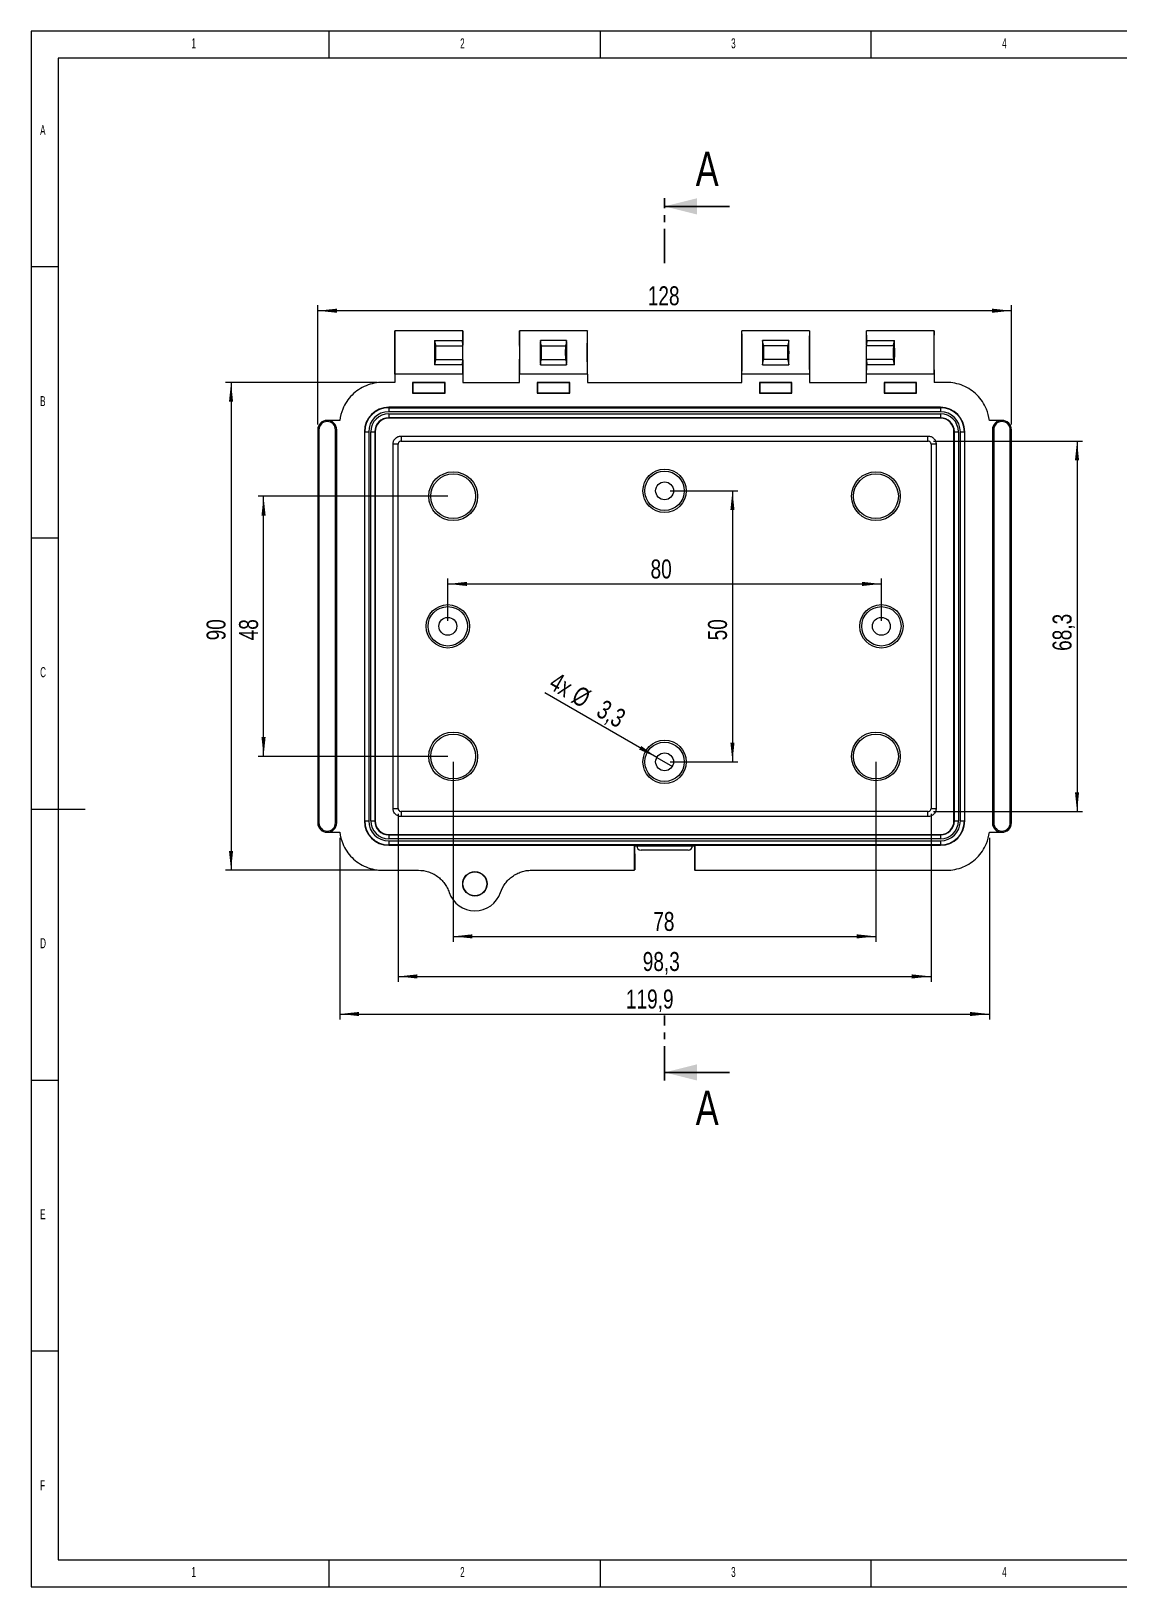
# Model space of a CAD drawing. Header units: millimetres. Extents: x 5 to 415, y 5 to 292.
# Drawn here: x 5 to 205.9, y 5 to 292 of the extents above; entities that cross this region are included whole.
import ezdxf

# ---------------------------------------------------------------- set-up
doc = ezdxf.new("R2010")
doc.units = ezdxf.units.MM
doc.linetypes.add('CENTER', pattern=[10.16, 6.35, -1.27, 1.27, -1.27])
doc.layers.add('LAYER_1', color=179, linetype='Continuous', lineweight=25)
doc.styles.add('SLDTEXTSTYLE1', font='TXT', dxfattribs={"width": 0.605})
doc.styles.add('SLDTEXTSTYLE3', font='TXT', dxfattribs={"width": 0.75})
doc.dimstyles.new('SLDDIMSTYLE0', dxfattribs={"dimtxt": 3.5, "dimasz": 3.556, "dimexe": 0, "dimexo": 0.0625, "dimgap": 0.875, "dimtad": 1, "dimdec": 1, "dimrnd": 1e-09, "dimzin": 12, "dimdsep": 46, "dimtxsty": 'SLDTEXTSTYLE3', "dimsah": 1, "dimcen": 0.09, "dimadec": 0, "dimazin": 3, "dimtfac": 1, "dimtdec": 1, "dimtofl": 0, "dimtmove": 0, "dimatfit": 3, "dimfxl": 1, "dimfrac": 2, "dimtolj": 1, "dimtzin": 12, "dimarcsym": 0})
doc.dimstyles.new('SLDDIMSTYLE1', dxfattribs={"dimtxt": 3.5, "dimasz": 3.556, "dimexe": 0, "dimexo": 0.0625, "dimgap": 0.875, "dimtad": 1, "dimrnd": 1e-09, "dimzin": 12, "dimdsep": 46, "dimtxsty": 'SLDTEXTSTYLE3', "dimsah": 1, "dimcen": 0.09, "dimadec": 0, "dimazin": 3, "dimtfac": 1, "dimtofl": 0, "dimtmove": 0, "dimatfit": 3, "dimfxl": 1, "dimfrac": 2, "dimtolj": 1, "dimtzin": 12, "dimarcsym": 0})
doc.dimstyles.new('SLDDIMSTYLE2', dxfattribs={"dimtxt": 3.5, "dimasz": 3.556, "dimexe": 0, "dimexo": 0.0625, "dimgap": 0.875, "dimtad": 1, "dimrnd": 1e-09, "dimzin": 12, "dimdsep": 46, "dimtxsty": 'SLDTEXTSTYLE3', "dimblk1": 'NONE', "dimsah": 1, "dimcen": 0, "dimadec": 0, "dimazin": 3, "dimtfac": 1, "dimtmove": 0, "dimatfit": 3, "dimldrblk": 'NONE', "dimfxl": 1, "dimfrac": 2, "dimtolj": 1, "dimtzin": 12, "dimarcsym": 0})

# ---------------------------------------------------------------- blocks, each defined once
blk = doc.blocks.new('_D')
at = {"layer": 'LAYER_1'}
for p, q in [((72.72, 147.59), (72.72, 116.61)), ((171.06, 147.59), (171.06, 116.61)), ((72.72, 117.61), (171.06, 117.61))]:
    blk.add_line(p, q, dxfattribs=at)
for points in [[(72.72, 117.61), (76.27, 117.23), (76.27, 117.99)], [(171.06, 117.61), (167.5, 117.99), (167.5, 117.23)]]:
    blk.add_solid(points, dxfattribs=at)
at = {"layer": 'LAYER_1', "insert": (117.86, 122.12), "char_height": 3.5, "attachment_point": 1, "style": 'SLDTEXTSTYLE3'}
blk.add_mtext('98,3', dxfattribs=at)
blk = doc.blocks.new('_D_1')
at = {"layer": 'LAYER_1'}
for p, q in [((82.89, 157.2), (82.89, 124)), ((160.89, 157.2), (160.89, 124)), ((82.89, 125), (160.89, 125))]:
    blk.add_line(p, q, dxfattribs=at)
for points in [[(82.89, 125), (86.44, 124.62), (86.44, 125.38)], [(160.89, 125), (157.33, 125.38), (157.33, 124.62)]]:
    blk.add_solid(points, dxfattribs=at)
at = {"layer": 'LAYER_1', "insert": (119.8, 129.51), "char_height": 3.5, "attachment_point": 1, "style": 'SLDTEXTSTYLE3'}
blk.add_mtext('78', dxfattribs=at)
blk = doc.blocks.new('_D_2')
at = {"layer": 'LAYER_1'}
for p, q in [((81.89, 206.2), (46.89, 206.2)), ((47.89, 158.2), (47.89, 206.2)), ((81.89, 158.2), (46.89, 158.2))]:
    blk.add_line(p, q, dxfattribs=at)
for points in [[(47.89, 206.2), (47.51, 202.64), (48.27, 202.64)], [(47.89, 158.2), (48.27, 161.76), (47.51, 161.76)]]:
    blk.add_solid(points, dxfattribs=at)
at = {"layer": 'LAYER_1', "insert": (43.37, 179.61), "char_height": 3.5, "attachment_point": 1, "rotation": 90, "style": 'SLDTEXTSTYLE3'}
blk.add_mtext('48', dxfattribs=at)
blk = doc.blocks.new('_D_3')
at = {"layer": 'LAYER_1'}
for p, q in [((122.89, 207.2), (135.41, 207.2)), ((134.41, 207.2), (134.41, 157.2)), ((122.89, 157.2), (135.41, 157.2))]:
    blk.add_line(p, q, dxfattribs=at)
for points in [[(134.41, 207.2), (134.03, 203.64), (134.79, 203.64)], [(134.41, 157.2), (134.79, 160.76), (134.03, 160.76)]]:
    blk.add_solid(points, dxfattribs=at)
at = {"layer": 'LAYER_1', "insert": (129.9, 179.61), "char_height": 3.5, "attachment_point": 1, "rotation": 90, "style": 'SLDTEXTSTYLE3'}
blk.add_mtext('50', dxfattribs=at)
blk = doc.blocks.new('_D_4')
at = {"layer": 'LAYER_1'}
for p, q in [((81.89, 183.2), (81.89, 191.02)), ((81.89, 190.02), (161.89, 190.02)), ((161.89, 183.2), (161.89, 191.02))]:
    blk.add_line(p, q, dxfattribs=at)
for points in [[(81.89, 190.02), (85.44, 189.64), (85.44, 190.4)], [(161.89, 190.02), (158.33, 190.4), (158.33, 189.64)]]:
    blk.add_solid(points, dxfattribs=at)
at = {"layer": 'LAYER_1', "insert": (119.3, 194.53), "char_height": 3.5, "attachment_point": 1, "style": 'SLDTEXTSTYLE3'}
blk.add_mtext('80', dxfattribs=at)
blk = doc.blocks.new('_D_5')
at = {"layer": 'LAYER_1'}
for p, q in [((171.49, 216.37), (198.99, 216.37)), ((197.99, 216.37), (197.99, 148.03)), ((171.49, 148.03), (198.99, 148.03))]:
    blk.add_line(p, q, dxfattribs=at)
for points in [[(197.99, 216.37), (197.61, 212.81), (198.37, 212.81)], [(197.99, 148.03), (198.37, 151.59), (197.61, 151.59)]]:
    blk.add_solid(points, dxfattribs=at)
at = {"layer": 'LAYER_1', "insert": (193.48, 177.67), "char_height": 3.5, "attachment_point": 1, "rotation": 90, "style": 'SLDTEXTSTYLE3'}
blk.add_mtext('68,3', dxfattribs=at)
blk = doc.blocks.new('_D_6')
at = {"layer": 'LAYER_1'}
for q in [(99.79, 169.96), (123.32, 156.37)]:
    blk.add_line((120.46, 158.02), q, dxfattribs=at)
blk.add_solid([(120.46, 158.02), (117.57, 160.13), (117.19, 159.47)], dxfattribs=at)
at = {"layer": 'LAYER_1', "char_height": 3.5, "attachment_point": 1, "rotation": 330, "style": 'SLDTEXTSTYLE3'}
for s, insert in [('4x', (102.06, 173.88)), ('%%c', (106.21, 171.42)), ('3,3', (110.81, 168.83))]:
    blk.add_mtext(s, dxfattribs=dict(at, insert=insert))
blk = doc.blocks.new('_None')
blk = doc.blocks.new('_D_7')
at = {"layer": 'LAYER_1'}
for p, q in [((68.88, 227.2), (40.89, 227.2)), ((41.89, 227.2), (41.89, 137.2)), ((68.88, 137.2), (40.89, 137.2))]:
    blk.add_line(p, q, dxfattribs=at)
for points in [[(41.89, 227.2), (41.51, 223.64), (42.27, 223.64)], [(41.89, 137.2), (42.27, 140.76), (41.51, 140.76)]]:
    blk.add_solid(points, dxfattribs=at)
at = {"layer": 'LAYER_1', "insert": (37.37, 179.61), "char_height": 3.5, "attachment_point": 1, "rotation": 90, "style": 'SLDTEXTSTYLE3'}
blk.add_mtext('90', dxfattribs=at)
blk = doc.blocks.new('_D_8')
at = {"layer": 'LAYER_1'}
for p, q in [((61.95, 143.2), (61.95, 109.68)), ((181.82, 143.2), (181.82, 109.68)), ((61.95, 110.68), (181.82, 110.68))]:
    blk.add_line(p, q, dxfattribs=at)
for points in [[(61.95, 110.68), (65.5, 110.3), (65.5, 111.06)], [(181.82, 110.68), (178.27, 111.06), (178.27, 110.3)]]:
    blk.add_solid(points, dxfattribs=at)
at = {"layer": 'LAYER_1', "insert": (114.76, 115.19), "char_height": 3.5, "attachment_point": 1, "style": 'SLDTEXTSTYLE3'}
blk.add_mtext('119,9', dxfattribs=at)
blk = doc.blocks.new('_D_9')
at = {"layer": 'LAYER_1'}
for p, q in [((57.89, 219.45), (57.89, 241.42)), ((185.89, 219.45), (185.89, 241.42)), ((185.89, 240.42), (57.89, 240.42))]:
    blk.add_line(p, q, dxfattribs=at)
for points in [[(57.89, 240.42), (61.44, 240.04), (61.44, 240.8)], [(185.89, 240.42), (182.33, 240.8), (182.33, 240.04)]]:
    blk.add_solid(points, dxfattribs=at)
at = {"layer": 'LAYER_1', "insert": (118.79, 244.93), "char_height": 3.5, "attachment_point": 1, "style": 'SLDTEXTSTYLE3'}
blk.add_mtext('128', dxfattribs=at)

msp = doc.modelspace()

# ---------------------------------------------------------------- linework, layer by layer
at = {"color": 7, "linetype": 'CENTER', "lineweight": 35}
for p, q in [((121.886, 249.166), (121.886, 261.166)), ((121.886, 98.406), (121.886, 110.412))]:
    msp.add_line(p, q, dxfattribs=at)
at = {"color": 7, "linetype": 'Continuous', "lineweight": 35}
for p, q in [((133.886, 259.666), (121.886, 259.666)), ((133.886, 99.906), (121.886, 99.906))]:
    msp.add_line(p, q, dxfattribs=at)
at = {"color": 7, "linetype": 'Continuous', "lineweight": 25}
for p, q in [((84.636, 236.699), (72.136, 236.699)), ((72.136, 228.699), (72.136, 236.699)), ((84.636, 236.699), (84.636, 234.045)), ((107.636, 236.699), (95.136, 236.699)), ((95.136, 234.045), (95.136, 236.699)), ((107.636, 234.045), (107.636, 236.699)), ((148.636, 236.699), (136.136, 236.699)), ((136.136, 234.045), (136.136, 236.699)), ((148.636, 236.699), (148.636, 234.045)), ((171.636, 236.699), (159.136, 236.699)), ((159.136, 234.045), (159.136, 236.699)), ((171.636, 228.699), (171.636, 236.699)), ((79.463, 234.934), (79.636, 234.045)), ((79.463, 234.934), (84.579, 234.934)), ((79.636, 234.045), (79.619, 233.955)), ((79.636, 234.045), (79.654, 233.955)), ((79.654, 233.955), (84.631, 233.955)), ((84.636, 234.045), (84.579, 234.934)), ((84.631, 233.955), (84.636, 234.045)), ((95.136, 234.045), (95.142, 233.955)), ((99.136, 234.045), (98.963, 234.934)), ((103.81, 234.934), (98.963, 234.934)), ((99.136, 234.045), (99.119, 233.955)), ((99.154, 233.955), (99.136, 234.045)), ((99.154, 233.955), (103.619, 233.955)), ((103.636, 234.045), (103.619, 233.955)), ((103.81, 234.934), (103.636, 234.045)), ((103.654, 233.955), (103.636, 234.045)), ((107.631, 233.955), (107.636, 234.045)), ((136.142, 233.955), (136.136, 234.045)), ((140.136, 234.045), (139.963, 234.934)), ((144.81, 234.934), (139.963, 234.934)), ((140.119, 233.955), (140.136, 234.045)), ((140.154, 233.955), (140.136, 234.045)), ((144.619, 233.955), (140.154, 233.955)), ((144.636, 234.045), (144.619, 233.955)), ((144.81, 234.934), (144.636, 234.045)), ((144.636, 234.045), (144.654, 233.955)), ((148.636, 234.045), (148.631, 233.955)), ((159.194, 234.934), (159.136, 234.045)), ((159.136, 234.045), (159.142, 233.955)), ((164.119, 233.955), (159.142, 233.955)), ((159.194, 234.934), (164.31, 234.934)), ((164.119, 233.955), (164.136, 234.045)), ((164.136, 234.045), (164.31, 234.934)), ((164.154, 233.955), (164.136, 234.045)), ((79.636, 231.353), (79.463, 230.464)), ((84.579, 230.464), (79.463, 230.464)), ((79.619, 231.443), (79.636, 231.353)), ((79.654, 231.443), (79.636, 231.353)), ((79.654, 231.443), (84.631, 231.443)), ((84.579, 230.464), (84.636, 231.353)), ((84.636, 231.353), (84.631, 231.443)), ((84.636, 231.353), (84.636, 228.699)), ((95.142, 231.443), (95.136, 231.353)), ((95.136, 228.699), (95.136, 231.353)), ((98.963, 230.464), (99.136, 231.353)), ((98.963, 230.464), (103.81, 230.464)), ((99.119, 231.443), (99.136, 231.353)), ((99.136, 231.353), (99.154, 231.443)), ((99.154, 231.443), (103.619, 231.443)), ((103.619, 231.443), (103.636, 231.353)), ((103.636, 231.353), (103.654, 231.443)), ((103.636, 231.353), (103.81, 230.464)), ((107.636, 231.353), (107.631, 231.443)), ((107.636, 228.699), (107.636, 231.353)), ((136.136, 231.353), (136.142, 231.443)), ((136.136, 228.699), (136.136, 231.353)), ((139.963, 230.464), (140.136, 231.353)), ((139.963, 230.464), (144.81, 230.464)), ((140.136, 231.353), (140.119, 231.443)), ((140.136, 231.353), (140.154, 231.443)), ((144.619, 231.443), (140.154, 231.443)), ((144.619, 231.443), (144.636, 231.353)), ((144.654, 231.443), (144.636, 231.353)), ((144.636, 231.353), (144.81, 230.464)), ((148.631, 231.443), (148.636, 231.353)), ((148.636, 231.353), (148.636, 228.699)), ((159.142, 231.443), (159.136, 231.353)), ((159.136, 231.353), (159.194, 230.464)), ((159.136, 228.699), (159.136, 231.353)), ((164.119, 231.443), (159.142, 231.443)), ((164.31, 230.464), (159.194, 230.464)), ((164.136, 231.353), (164.119, 231.443)), ((164.136, 231.353), (164.154, 231.443)), ((164.31, 230.464), (164.136, 231.353)), ((72.136, 227.199), (69.875, 227.199)), ((84.636, 228.699), (72.136, 228.699)), ((72.136, 228.699), (72.136, 227.199)), ((81.386, 227.199), (75.386, 227.199)), ((75.386, 227.199), (75.386, 225.199)), ((75.439, 227.147), (75.386, 227.199)), ((81.334, 227.147), (75.439, 227.147)), ((75.439, 227.147), (75.439, 225.252)), ((81.334, 227.147), (81.386, 227.199)), ((81.334, 225.252), (81.334, 227.147)), ((81.386, 225.199), (81.386, 227.199)), ((84.636, 228.699), (84.636, 227.199)), ((84.636, 227.199), (95.136, 227.199)), ((107.636, 228.699), (95.136, 228.699)), ((95.136, 227.199), (95.136, 228.699)), ((104.386, 227.199), (98.386, 227.199)), ((98.386, 227.199), (98.386, 225.199)), ((98.439, 227.147), (98.386, 227.199)), ((104.334, 227.147), (98.439, 227.147)), ((98.439, 227.147), (98.439, 225.252)), ((104.334, 227.147), (104.386, 227.199)), ((104.334, 225.252), (104.334, 227.147)), ((104.386, 225.199), (104.386, 227.199)), ((107.636, 228.699), (107.636, 227.199)), ((107.636, 227.199), (136.136, 227.199)), ((148.636, 228.699), (136.136, 228.699)), ((136.136, 227.199), (136.136, 228.699)), ((145.386, 227.199), (139.386, 227.199)), ((139.386, 227.199), (139.386, 225.199)), ((139.439, 227.147), (139.386, 227.199)), ((145.334, 227.147), (139.439, 227.147)), ((139.439, 227.147), (139.439, 225.252)), ((145.334, 227.147), (145.386, 227.199)), ((145.334, 225.252), (145.334, 227.147)), ((145.386, 225.199), (145.386, 227.199)), ((148.636, 228.699), (148.636, 227.199)), ((148.636, 227.199), (159.136, 227.199)), ((171.636, 228.699), (159.136, 228.699)), ((159.136, 227.199), (159.136, 228.699)), ((168.386, 227.199), (162.386, 227.199)), ((162.386, 227.199), (162.386, 225.199)), ((162.439, 227.147), (162.386, 227.199)), ((168.334, 227.147), (162.439, 227.147)), ((162.439, 227.147), (162.439, 225.252)), ((168.334, 227.147), (168.386, 227.199)), ((168.334, 225.252), (168.334, 227.147)), ((168.386, 225.199), (168.386, 227.199)), ((171.636, 228.699), (171.636, 227.199)), ((173.897, 227.199), (171.636, 227.199)), ((75.439, 225.252), (75.386, 225.199)), ((75.386, 225.199), (81.386, 225.199)), ((75.439, 225.252), (81.334, 225.252)), ((81.334, 225.252), (81.386, 225.199)), ((98.439, 225.252), (98.386, 225.199)), ((98.386, 225.199), (104.386, 225.199)), ((98.439, 225.252), (104.334, 225.252)), ((104.334, 225.252), (104.386, 225.199)), ((139.439, 225.252), (139.386, 225.199)), ((139.386, 225.199), (145.386, 225.199)), ((139.439, 225.252), (145.334, 225.252)), ((145.334, 225.252), (145.386, 225.199)), ((162.439, 225.252), (162.386, 225.199)), ((162.386, 225.199), (168.386, 225.199)), ((162.439, 225.252), (168.334, 225.252)), ((168.334, 225.252), (168.386, 225.199)), ((70.986, 222.532), (70.986, 222.599)), ((172.786, 222.599), (70.986, 222.599)), ((70.986, 222.532), (172.786, 222.532)), ((70.986, 222.532), (70.986, 221.783)), ((172.786, 221.783), (70.986, 221.783)), ((70.986, 221.416), (172.786, 221.416)), ((70.986, 221.416), (70.986, 220.667)), ((172.786, 222.532), (172.786, 222.599)), ((172.786, 222.532), (172.786, 221.783)), ((172.786, 221.416), (172.786, 220.667)), ((57.886, 218.456), (57.886, 218.449)), ((58.113, 218.449), (57.886, 218.449)), ((57.886, 218.449), (57.886, 145.949)), ((58.113, 218.449), (58.113, 145.949)), ((59.636, 220.199), (59.63, 220.199)), ((61.948, 220.199), (59.636, 220.199)), ((61.159, 218.449), (61.386, 218.449)), ((61.159, 145.949), (61.159, 218.449)), ((61.386, 145.949), (61.386, 218.449)), ((172.786, 220.667), (70.986, 220.667)), ((70.986, 220.667), (70.986, 220.599)), ((172.786, 220.599), (70.986, 220.599)), ((172.786, 220.667), (172.786, 220.599)), ((184.136, 220.199), (181.825, 220.199)), ((182.613, 218.449), (182.386, 218.449)), ((182.386, 218.449), (182.386, 145.949)), ((182.613, 218.449), (182.613, 145.949)), ((184.143, 220.199), (184.136, 220.199)), ((185.659, 145.949), (185.659, 218.449)), ((185.659, 218.449), (185.886, 218.449)), ((185.886, 218.449), (185.886, 218.456)), ((185.886, 145.949), (185.886, 218.449)), ((66.554, 218.099), (66.486, 218.099)), ((66.486, 218.099), (66.486, 146.299)), ((66.554, 218.099), (67.303, 218.099)), ((66.554, 146.299), (66.554, 218.099)), ((67.303, 218.099), (67.303, 146.299)), ((67.67, 146.299), (67.67, 218.099)), ((67.67, 218.099), (68.419, 218.099)), ((68.419, 218.099), (68.419, 146.299)), ((68.419, 218.099), (68.486, 218.099)), ((68.486, 218.099), (68.486, 146.299)), ((71.782, 148.595), (71.782, 215.804)), ((72.718, 215.804), (71.782, 215.804)), ((72.718, 148.595), (72.718, 215.804)), ((73.282, 217.303), (170.491, 217.303)), ((73.282, 217.303), (73.282, 216.368)), ((73.282, 216.368), (170.491, 216.368)), ((170.491, 216.368), (170.491, 217.303)), ((171.991, 215.804), (171.055, 215.804)), ((171.055, 215.804), (171.055, 148.595)), ((171.991, 215.804), (171.991, 148.595)), ((175.354, 218.099), (175.286, 218.099)), ((175.286, 146.299), (175.286, 218.099)), ((175.354, 218.099), (176.103, 218.099)), ((175.354, 146.299), (175.354, 218.099)), ((176.103, 218.099), (176.103, 146.299)), ((176.47, 218.099), (177.219, 218.099)), ((176.47, 146.299), (176.47, 218.099)), ((177.219, 218.099), (177.219, 146.299)), ((177.219, 218.099), (177.286, 218.099)), ((177.286, 146.299), (177.286, 218.099)), ((71.782, 148.595), (72.718, 148.595)), ((73.282, 148.03), (73.282, 147.095)), ((170.491, 148.03), (73.282, 148.03)), ((170.491, 147.095), (73.282, 147.095)), ((170.491, 147.095), (170.491, 148.03)), ((171.055, 148.595), (171.991, 148.595)), ((58.113, 145.949), (57.886, 145.949)), ((57.886, 145.949), (57.886, 145.942)), ((59.63, 144.199), (59.636, 144.199)), ((59.636, 144.199), (61.948, 144.199)), ((61.159, 145.949), (61.386, 145.949)), ((66.554, 146.299), (66.486, 146.299)), ((66.554, 146.299), (67.303, 146.299)), ((67.67, 146.299), (68.419, 146.299)), ((68.419, 146.299), (68.486, 146.299)), ((70.986, 143.799), (172.786, 143.799)), ((70.986, 143.732), (70.986, 143.799)), ((70.986, 143.732), (70.986, 142.983)), ((70.986, 143.732), (172.786, 143.732)), ((172.786, 143.732), (172.786, 143.799)), ((172.786, 143.732), (172.786, 142.983)), ((175.354, 146.299), (175.286, 146.299)), ((175.354, 146.299), (176.103, 146.299)), ((176.47, 146.299), (177.219, 146.299)), ((177.219, 146.299), (177.286, 146.299)), ((181.825, 144.199), (184.136, 144.199)), ((182.613, 145.949), (182.386, 145.949)), ((184.136, 144.199), (184.143, 144.199)), ((185.659, 145.949), (185.886, 145.949)), ((185.886, 145.942), (185.886, 145.949)), ((172.786, 142.983), (70.986, 142.983)), ((70.986, 142.616), (172.786, 142.616)), ((70.986, 142.616), (70.986, 141.867)), ((172.786, 141.867), (70.986, 141.867)), ((70.986, 141.867), (70.986, 141.799)), ((70.986, 141.799), (172.786, 141.799)), ((127.491, 141.751), (116.282, 141.751)), ((116.282, 141.751), (116.282, 137.199)), ((116.282, 141.751), (116.386, 141.699)), ((116.386, 140.199), (116.386, 141.699)), ((116.386, 141.699), (116.736, 141.699)), ((116.736, 141.699), (127.036, 141.699)), ((126.236, 140.899), (117.537, 140.899)), ((127.036, 141.699), (127.386, 141.699)), ((127.386, 141.699), (127.491, 141.751)), ((127.386, 141.699), (127.386, 140.199)), ((127.491, 141.751), (127.491, 137.199)), ((172.786, 142.616), (172.786, 141.867)), ((172.786, 141.867), (172.786, 141.799)), ((116.386, 140.199), (116.386, 137.304)), ((127.386, 140.199), (127.386, 137.304)), ((69.875, 137.199), (76.464, 137.199)), ((97.309, 137.199), (111.384, 137.199)), ((111.384, 137.199), (116.282, 137.199)), ((116.282, 137.199), (116.386, 137.304)), ((127.386, 137.304), (127.491, 137.199)), ((127.491, 137.199), (132.389, 137.199)), ((132.389, 137.199), (173.897, 137.199))]:
    msp.add_line(p, q, dxfattribs=at)
for centre, radius in [((82.886, 206.199), 4.5), ((82.886, 206.199), 4.133), ((121.886, 207.199), 4), ((121.886, 207.199), 3.633), ((160.886, 206.199), 4.5), ((160.886, 206.199), 4.133), ((121.886, 207.199), 1.65), ((81.886, 182.199), 4), ((81.886, 182.199), 3.633), ((81.886, 182.199), 1.65), ((161.886, 182.199), 4), ((161.886, 182.199), 3.633), ((161.886, 182.199), 1.65), ((82.886, 158.199), 4.5), ((82.886, 158.199), 4.133), ((121.886, 157.199), 4), ((121.886, 157.199), 3.633), ((160.886, 158.199), 4.5), ((160.886, 158.199), 4.133), ((121.886, 157.199), 1.65), ((86.886, 134.699), 2.25), ((86.886, 134.699), 2.198)]:
    msp.add_circle(centre, radius, dxfattribs=at)
for centre, radius, start, end in [((70.986, 218.099), 4.5, 90, 180), ((70.986, 218.099), 4.432, 90, 180), ((70.986, 218.099), 3.683, 90, 180), ((70.986, 218.099), 3.317, 90, 180), ((172.786, 218.099), 4.5, 0, 90), ((172.786, 218.099), 4.432, 0, 90), ((172.786, 218.099), 3.683, 0, 90), ((172.786, 218.099), 3.317, 0, 90), ((59.636, 218.449), 1.75, 90, 180), ((59.636, 218.449), 1.523, 0, 180), ((59.636, 218.449), 1.75, 0, 90), ((70.986, 218.099), 2.568, 90, 180), ((70.986, 218.099), 2.5, 90, 180), ((172.786, 218.099), 2.568, 0, 90), ((172.786, 218.099), 2.5, 0, 90), ((184.136, 218.449), 1.75, 90, 180), ((184.136, 218.449), 1.523, 0, 180), ((184.136, 218.449), 1.75, 0, 90), ((59.636, 145.949), 1.75, 180, 270), ((59.636, 145.949), 1.523, 180, 0), ((59.636, 145.949), 1.75, 270, 0), ((70.986, 146.299), 4.5, 180, 270), ((70.986, 146.299), 4.432, 180, 270), ((70.986, 146.299), 3.683, 180, 270), ((70.986, 146.299), 3.317, 180, 270), ((70.986, 146.299), 2.568, 180, 270), ((70.986, 146.299), 2.5, 180, 270), ((172.786, 146.299), 3.317, 270, 0), ((172.786, 146.299), 3.683, 270, 0), ((172.786, 146.299), 4.432, 270, 0), ((172.786, 146.299), 2.568, 270, 0), ((172.786, 146.299), 2.5, 270, 0), ((172.786, 146.299), 4.5, 270, 0), ((184.136, 145.949), 1.75, 180, 270), ((184.136, 145.949), 1.523, 180, 0), ((184.136, 145.949), 1.75, 270, 0), ((86.886, 134.699), 5, 198.52218, 341.47782)]:
    msp.add_arc(centre, radius, start, end, dxfattribs=at)
for centre, major_axis, ratio, start_param, end_param in [((72.136, 232.699), (0, 4), 0.0174551, 3.1415927, 6.2831853), ((84.636, 232.699), (0, 4), 0.0174551, 0, 0.9779852), ((95.136, 232.699), (0, 4), 0.0174551, 3.1415927, 6.2831853), ((107.636, 232.699), (0, 4), 0.0174551, 0, 3.1415927), ((136.136, 232.699), (0, 4), 0.0174551, 3.1415927, 6.2831853), ((148.636, 232.699), (0, 4), 0.0174551, 0, 3.1415927), ((159.136, 232.699), (0, 4), 0.0174551, 5.3052001, 6.2831853), ((171.636, 232.699), (0, 4), 0.0174551, 0, 3.1415927), ((79.636, 232.699), (0, 4), 0.0524078, 0.9779852, 2.1636074), ((79.636, 232.699), (0, 1.3), 0.0524078, 0.2617994, 2.8797933), ((79.636, 232.699), (0, 1.3), 0.0524078, 3.403392, 6.0213859), ((84.636, 232.699), (0, 1.3), 0.0174551, 0.2617994, 2.8797933), ((95.136, 232.699), (0, 1.3), 0.0174551, 3.403392, 6.0213859), ((99.136, 232.699), (0, 4), 0.0524078, 0.9779852, 2.1636074), ((99.136, 232.699), (0, 1.3), 0.0524078, 0.2617994, 2.8797933), ((99.136, 232.699), (0, 1.3), 0.0524078, 3.403392, 6.0213859), ((103.636, 232.699), (0, 1.3), 0.0524078, 0.2617994, 2.8797933), ((103.636, 232.699), (0, 1.3), 0.0524078, 3.403392, 6.0213859), ((103.636, 232.699), (0, 4), 0.0524078, 4.1195779, 5.3052001), ((107.636, 232.699), (0, 1.3), 0.0174551, 0.2617994, 2.8797933), ((136.136, 232.699), (0, 1.3), 0.0174551, 3.403392, 6.0213859), ((140.136, 232.699), (0, 4), 0.0524078, 0.9779852, 2.1636074), ((140.136, 232.699), (0, 1.3), 0.0524078, 0.2617994, 2.8797933), ((140.136, 232.699), (0, 1.3), 0.0524078, 3.403392, 6.0213859), ((144.636, 232.699), (0, 1.3), 0.0524078, 0.2617994, 2.8797933), ((144.636, 232.699), (0, 1.3), 0.0524078, 3.403392, 6.0213859), ((144.636, 232.699), (0, 4), 0.0524078, 4.1195779, 5.3052001), ((148.636, 232.699), (0, 1.3), 0.0174551, 0.2617994, 2.8797933), ((159.136, 232.699), (0, 1.3), 0.0174551, 3.403392, 6.0213859), ((164.136, 232.699), (0, 1.3), 0.0524078, 0.2617994, 2.8797933), ((164.136, 232.699), (0, 1.3), 0.0524078, 3.403392, 6.0213859), ((164.136, 232.699), (0, 4), 0.0524078, 4.1195779, 5.3052001), ((84.636, 232.699), (0, 4), 0.0174551, 2.1636074, 3.1415927), ((159.136, 232.699), (0, 4), 0.0174551, 3.1415927, 4.1195779), ((59.643, 218.442), (-1.247, 1.247), 0.9924325, 5.5015852, 7.0647854), ((184.13, 218.442), (1.247, 1.247), 0.9924325, 5.5015852, 7.0647854), ((59.643, 145.956), (-1.247, -1.247), 0.9924325, 5.5015852, 7.0647854), ((184.13, 145.956), (1.247, -1.247), 0.9924325, 5.5015852, 7.0647854), ((117.537, 141.699), (0.8, 0), 0.9998477, 3.1415927, 4.712389), ((126.236, 141.699), (0.8, 0), 0.9998477, 4.712389, 6.2831853)]:
    msp.add_ellipse(centre, major_axis=major_axis, ratio=ratio, start_param=start_param, end_param=end_param, dxfattribs=at)
for points, knots in [([(69.875, 227.199), (68.828, 227.199), (67.783, 226.991), (65.85, 226.191), (64.964, 225.6), (63.486, 224.121), (62.894, 223.235), (62.221, 221.608), (62.037, 220.91), (61.948, 220.199)], [5.4991567, 5.4991567, 5.4991567, 5.4991567, 5.891171, 5.891171, 6.2831853, 6.2831853, 6.6751996, 6.6751996, 6.9434186, 6.9434186, 6.9434186, 6.9434186]), ([(181.825, 220.199), (181.736, 220.91), (181.552, 221.608), (180.879, 223.235), (180.287, 224.121), (178.809, 225.6), (177.923, 226.191), (175.99, 226.991), (174.944, 227.199), (173.897, 227.199)], [5.622952, 5.622952, 5.622952, 5.622952, 5.891171, 5.891171, 6.2831853, 6.2831853, 6.6751996, 6.6751996, 7.0672139, 7.0672139, 7.0672139, 7.0672139]), ([(71.782, 215.804), (71.782, 216), (71.821, 216.196), (71.971, 216.559), (72.083, 216.725), (72.36, 217.003), (72.527, 217.114), (72.889, 217.264), (73.086, 217.303), (73.282, 217.303)], [2.356292, 2.356292, 2.356292, 2.356292, 2.7489423, 2.7489423, 3.1415927, 3.1415927, 3.534243, 3.534243, 3.9268933, 3.9268933, 3.9268933, 3.9268933]), ([(73.282, 216.368), (73.208, 216.368), (73.134, 216.353), (72.998, 216.297), (72.935, 216.255), (72.831, 216.15), (72.789, 216.088), (72.732, 215.951), (72.718, 215.877), (72.718, 215.804)], [2.356292, 2.356292, 2.356292, 2.356292, 2.7489423, 2.7489423, 3.1415927, 3.1415927, 3.534243, 3.534243, 3.9268933, 3.9268933, 3.9268933, 3.9268933]), ([(170.491, 217.303), (170.687, 217.303), (170.883, 217.264), (171.246, 217.114), (171.413, 217.003), (171.69, 216.725), (171.801, 216.559), (171.952, 216.196), (171.991, 216), (171.991, 215.804)], [2.356292, 2.356292, 2.356292, 2.356292, 2.7489423, 2.7489423, 3.1415927, 3.1415927, 3.534243, 3.534243, 3.9268933, 3.9268933, 3.9268933, 3.9268933]), ([(171.055, 215.804), (171.055, 215.877), (171.04, 215.951), (170.984, 216.088), (170.942, 216.15), (170.838, 216.255), (170.775, 216.297), (170.639, 216.353), (170.565, 216.368), (170.491, 216.368)], [2.356292, 2.356292, 2.356292, 2.356292, 2.7489423, 2.7489423, 3.1415927, 3.1415927, 3.534243, 3.534243, 3.9268933, 3.9268933, 3.9268933, 3.9268933]), ([(73.282, 147.095), (73.086, 147.095), (72.889, 147.134), (72.527, 147.284), (72.36, 147.395), (72.083, 147.673), (71.971, 147.839), (71.821, 148.202), (71.782, 148.398), (71.782, 148.595)], [2.356292, 2.356292, 2.356292, 2.356292, 2.7489423, 2.7489423, 3.1415927, 3.1415927, 3.534243, 3.534243, 3.9268933, 3.9268933, 3.9268933, 3.9268933]), ([(72.718, 148.595), (72.718, 148.521), (72.732, 148.447), (72.789, 148.31), (72.831, 148.248), (72.935, 148.143), (72.998, 148.102), (73.134, 148.045), (73.208, 148.03), (73.282, 148.03)], [2.356292, 2.356292, 2.356292, 2.356292, 2.7489423, 2.7489423, 3.1415927, 3.1415927, 3.534243, 3.534243, 3.9268933, 3.9268933, 3.9268933, 3.9268933]), ([(171.991, 148.595), (171.991, 148.398), (171.952, 148.202), (171.801, 147.839), (171.69, 147.673), (171.413, 147.395), (171.246, 147.284), (170.883, 147.134), (170.687, 147.095), (170.491, 147.095)], [2.356292, 2.356292, 2.356292, 2.356292, 2.7489423, 2.7489423, 3.1415927, 3.1415927, 3.534243, 3.534243, 3.9268933, 3.9268933, 3.9268933, 3.9268933]), ([(170.491, 148.03), (170.565, 148.03), (170.639, 148.045), (170.775, 148.102), (170.838, 148.143), (170.942, 148.248), (170.984, 148.31), (171.04, 148.447), (171.055, 148.521), (171.055, 148.595)], [2.356292, 2.356292, 2.356292, 2.356292, 2.7489423, 2.7489423, 3.1415927, 3.1415927, 3.534243, 3.534243, 3.9268933, 3.9268933, 3.9268933, 3.9268933]), ([(61.948, 144.199), (62.037, 143.489), (62.221, 142.79), (62.894, 141.163), (63.486, 140.277), (64.964, 138.799), (65.85, 138.207), (67.783, 137.407), (68.828, 137.199), (69.875, 137.199)], [5.622952, 5.622952, 5.622952, 5.622952, 5.891171, 5.891171, 6.2831853, 6.2831853, 6.6751996, 6.6751996, 7.0672139, 7.0672139, 7.0672139, 7.0672139]), ([(173.897, 137.199), (174.944, 137.199), (175.99, 137.407), (177.923, 138.207), (178.809, 138.799), (180.287, 140.277), (180.879, 141.163), (181.552, 142.79), (181.736, 143.489), (181.825, 144.199)], [5.4991567, 5.4991567, 5.4991567, 5.4991567, 5.891171, 5.891171, 6.2831853, 6.2831853, 6.6751996, 6.6751996, 6.9434186, 6.9434186, 6.9434186, 6.9434186]), ([(76.464, 137.199), (77.092, 137.199), (77.704, 137.103), (78.598, 136.815), (78.888, 136.696), (79.441, 136.417), (79.707, 136.256), (80.213, 135.892), (80.454, 135.689), (80.896, 135.252), (81.099, 135.018), (81.468, 134.518), (81.635, 134.25), (81.924, 133.696), (82.046, 133.409), (82.145, 133.111)], [0, 0, 0, 0, 0.25, 0.25, 0.375, 0.375, 0.5, 0.5, 0.625, 0.625, 0.75, 0.75, 0.875, 0.875, 1, 1, 1, 1]), ([(91.627, 133.111), (91.827, 133.707), (92.113, 134.256), (92.669, 135.012), (92.875, 135.249), (93.315, 135.685), (93.552, 135.886), (94.058, 136.25), (94.327, 136.414), (94.881, 136.694), (95.168, 136.812), (95.759, 137.004), (96.067, 137.077), (96.683, 137.175), (96.995, 137.199), (97.309, 137.199)], [0, 0, 0, 0, 0.25, 0.25, 0.375, 0.375, 0.5, 0.5, 0.625, 0.625, 0.75, 0.75, 0.875, 0.875, 1, 1, 1, 1])]:
    msp.add_open_spline(points, degree=3, knots=knots, dxfattribs=at)
at = {"color": 7, "linetype": 'Continuous', "lineweight": 35}
for points in [[(121.886, 259.666), (127.886, 258.166), (127.886, 261.166)], [(121.886, 99.906), (127.886, 98.406), (127.886, 101.406)]]:
    msp.add_solid(points, dxfattribs=at)
at = {"layer": 'LAYER_1'}
for p, q in [((414.595, 292), (5, 292)), ((5, 292), (5, 5)), ((60, 287), (60, 292)), ((110, 292), (110, 287)), ((160, 287), (160, 292)), ((410, 287), (10, 287)), ((10, 287), (10, 10)), ((10, 248.5), (5, 248.5)), ((5, 198.5), (10, 198.5)), ((5, 148.5), (15, 148.5)), ((5, 98.5), (10, 98.5)), ((10, 48.5), (5, 48.5)), ((10, 10), (227.8, 10)), ((60, 5), (60, 10)), ((110, 10), (110, 5)), ((160, 5), (160, 10)), ((5, 5), (414.595, 5))]:
    msp.add_line(p, q, dxfattribs=at)

# ---------------------------------------------------------------- texts
at = {"color": 7, "linetype": 'Continuous', "lineweight": 0, "char_height": 1.852, "attachment_point": 1, "style": 'SLDTEXTSTYLE1'}
for s, insert in [('1', (34.583, 290.668)), ('2', (84.167, 290.668)), ('3', (134.167, 290.668)), ('4', (184.167, 290.668)), ('A', (6.667, 274.668)), ('B', (6.667, 224.668)), ('C', (6.667, 174.668)), ('D', (6.667, 124.668)), ('E', (6.667, 74.668)), ('F', (6.667, 24.668)), ('1', (34.583, 8.668)), ('2', (84.167, 8.668)), ('3', (134.167, 8.668)), ('4', (184.167, 8.668))]:
    msp.add_mtext(s, dxfattribs=dict(at, insert=insert))
at = {"color": 7, "linetype": 'Continuous', "char_height": 6.35, "attachment_point": 1, "style": 'SLDTEXTSTYLE3'}
for insert in [(127.625, 269.748), (127.625, 96.549)]:
    msp.add_mtext('A', dxfattribs=dict(at, insert=insert))

# ---------------------------------------------------------------- dimensions: what is measured, and where the dimension line sits
at = {"layer": 'LAYER_1'}
for base, p1, p2, dimstyle, picture, middle in [((57.886, 240.418), (185.886, 218.449), (57.886, 218.449), 'SLDDIMSTYLE1', '_D_9', (122.672, 240.418)), ((161.886, 190.019), (81.886, 182.199), (161.886, 182.199), 'SLDDIMSTYLE1', '_D_4', (121.886, 190.019)), ((160.886, 125), (82.886, 158.199), (160.886, 158.199), 'SLDDIMSTYLE1', '_D_1', (122.383, 125)), ((171.055, 117.612), (72.718, 148.595), (171.055, 148.595), 'SLDDIMSTYLE0', '_D', (122.383, 117.612)), ((181.825, 110.682), (61.948, 144.199), (181.825, 144.199), 'SLDDIMSTYLE0', '_D_8', (120.581, 110.682))]:
    dim = msp.add_linear_dim(base=base, p1=p1, p2=p2, dimstyle=dimstyle, dxfattribs=at)
    dim.commit()
    dim.dimension.update_dxf_attribs({"geometry": picture, "text_midpoint": middle, "dimtype": 160})
for base, p1, p2, dimstyle, picture, middle in [((41.886, 137.199), (69.875, 227.199), (69.875, 137.199), 'SLDDIMSTYLE1', '_D_7', (41.886, 182.199)), ((197.989, 148.03), (170.491, 216.368), (170.491, 148.03), 'SLDDIMSTYLE0', '_D_5', (197.989, 182.199)), ((134.409, 157.199), (121.886, 207.199), (121.886, 157.199), 'SLDDIMSTYLE1', '_D_3', (134.409, 182.199)), ((47.886, 206.199), (82.886, 158.199), (82.886, 206.199), 'SLDDIMSTYLE1', '_D_2', (47.886, 182.199))]:
    dim = msp.add_linear_dim(base=base, p1=p1, p2=p2, angle=90, dimstyle=dimstyle, dxfattribs=at)
    dim.commit()
    dim.dimension.update_dxf_attribs({"geometry": picture, "text_midpoint": middle, "dimtype": 160})
dim = msp.add_diameter_dim_2p(p1=(123.315, 156.374), p2=(120.458, 158.024), text='4x<>', dimstyle='SLDDIMSTYLE2', dxfattribs=at)
dim.commit()
dim.dimension.update_dxf_attribs({"geometry": '_D_6', "text_midpoint": (106.776, 165.923), "dimtype": 163})

doc.saveas('drawing.dxf')
